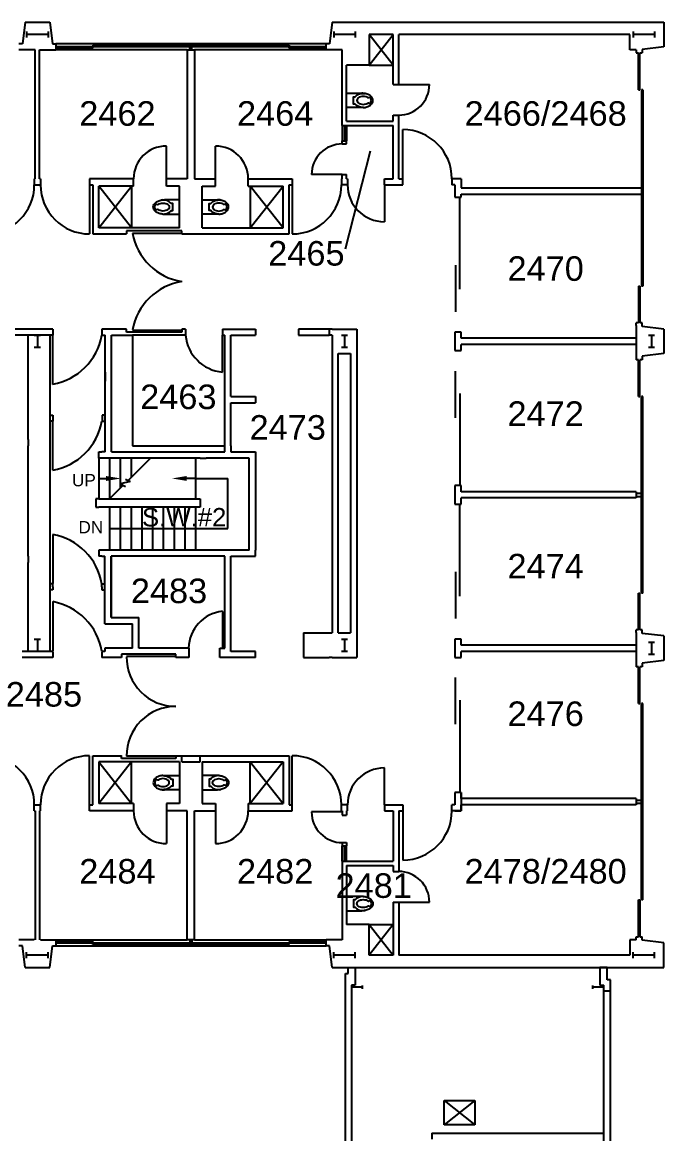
# Model space of a CAD drawing. Header units: inches. Extents: x -3198 to 3293, y 108 to 2903.
# Drawn here: x 2666 to 3293, y 1487 to 2574 of the extents above; entities that cross this region are included whole.
import ezdxf
from ezdxf.enums import TextEntityAlignment as Align

# ---------------------------------------------------------------- set-up
doc = ezdxf.new("R2010")
doc.units = ezdxf.units.IN
doc.header["$LTSCALE"] = 96
doc.header["$MEASUREMENT"] = 0
doc.layers.get('0').update_dxf_attribs({"linetype": 'CONTINUOUS'})
for name, color, linetype in [('A-ANNO-ROOM', 4, 'CONTINUOUS'), ('A-ANNO-TEXT', 4, 'CONTINUOUS'), ('A-COLS', 5, 'CONTINUOUS'), ('A-DOOR', 2, 'CONTINUOUS'), ('A-FLOR-PFIX', 2, 'CONTINUOUS'), ('A-FLOR-STRS', 2, 'CONTINUOUS'), ('A-GLAZ', 2, 'CONTINUOUS'), ('A-GLAZ-SILL', 1, 'CONTINUOUS'), ('A-SHAFT', 1, 'CONTINUOUS'), ('A-WALL-FULL', 6, 'CONTINUOUS')]:
    doc.layers.add(name, color=color, linetype=linetype)
doc.styles.add('ARIAL', font='arial.ttf')

# ---------------------------------------------------------------- blocks, each defined once
blk = doc.blocks.new('AH')
blk.add_lwpolyline([(0, 0, 0.05, 0, 0), (0.15, 0, 0, 0, 0)], format="xyseb")
blk = doc.blocks.new('P2477016')
for p, q in [((-2.504894, -21.068753), (-2.504894, -21.068753)), ((-3.603083, -23.831759), (-3.603083, -23.831759))]:
    blk.add_line(p, q)
for points in [[(-6.93083, -16.399601, -0.022673), (-7, -14.875), (-7, 0), (-3.020761, 0), (0, 0), (3.020761, 0), (7, 0), (7, -14.875)], [(-6.937926, -16.211212, -0.074934), (-6.387938, -12.562014, -0.085426), (-4.920528, -9.670474, -0.066386), (-3.550098, -8.264603), (-3.550098, -6.711212), (3.449902, -6.711212), (3.449902, -8.264603, -0.066386), (4.820333, -9.670474, -0.085426), (6.287743, -12.562014, -0.111314), (6.709134, -17.991061)], [(3.991504, -23.722377, -0.562484), (3.158962, -23.529526), (2.424162, -21.300368, -0.238976), (2.492058, -20.853364, 0.08035), (3.421006, -18.976205, 0.074934), (3.837731, -16.211212, 0.074934), (3.421006, -13.446218, 0.085426), (2.414145, -11.462194, 0.066386), (1.597345, -10.624271, 0.330534), (-1.69754, -10.624271, 0.066386), (-2.51434, -11.462194, 0.085426), (-3.521201, -13.446218, 0.074934), (-3.937926, -16.211212, 0.074934), (-3.521201, -18.976205, 0.08035), (-2.592253, -20.853364, -0.238976), (-2.524357, -21.300368), (-3.250575, -23.503493, -0.549653), (-4.069149, -23.710095)], [(0, -25.75, 0.143932), (2.498761, -25.015482, 0.107177), (4.949747, -22.564786, 0.077997), (6.431696, -19.212481, 0.065232), (7, -14.875)], [(-4.023967, -23.748064, 0.06085), (-2.498761, -25.015482, 0.143932), (0, -25.75)], [(-2.976493, -22.67201, 0.063273), (-1.687041, -23.754089, 0.143932), (0, -24.25)], [(0, -24.25, 0.143932), (1.687041, -23.754089, 0.059203), (2.902316, -22.750942)]]:
    blk.add_lwpolyline(points, format="xyb")
for centre, radius, start, end in [((5.443363, -16.211212), 12.38129, 180, 197.141641), ((2.746106, -17.043143), 9.558648, 197.141641, 216.672481), ((1.035634, -18.316811), 7.426057, 216.672481, 226.574161)]:
    blk.add_arc(centre, radius, start, end)

msp = doc.modelspace()

# ---------------------------------------------------------------- linework, layer by layer
at = {"layer": 'A-ANNO-ROOM'}
msp.add_line((3005.7, 2447.6), (2981.1, 2351.8), dxfattribs=at)
at = {"layer": 'A-ANNO-TEXT'}
for p, q in [((2740.5, 2127.5), (2747.6, 2127.5)), ((2835, 2127.5), (2826.4, 2127.5)), ((2835, 2127.5), (2826.4, 2127.5)), ((2835, 2127.5), (2866.5, 2127.5)), ((2866.5, 2078.5), (2866.5, 2127.5)), ((2751, 2078.5), (2866.5, 2078.5))]:
    msp.add_line(p, q, dxfattribs=at)
at = {"layer": 'A-COLS'}
for p, q in [((2670, 2564.5), (2670, 2558.5)), ((2691, 2564.5), (2691, 2558.5)), ((2970, 2564.5), (2970, 2558.5)), ((2991, 2564.5), (2991, 2558.5)), ((3262.5, 2564.5), (3262.5, 2558.5)), ((3283.5, 2564.5), (3283.5, 2558.5)), ((2691, 2561.5), (2670, 2561.5)), ((2991, 2561.5), (2970, 2561.5)), ((3283.5, 2561.5), (3262.5, 2561.5)), ((2677.5, 2267.5), (2683.5, 2267.5)), ((2680.5, 2267.5), (2680.5, 2255.5)), ((2977.5, 2267.5), (2983.5, 2267.5)), ((2980.5, 2267.5), (2980.5, 2255.5)), ((3277.5, 2267.5), (3283.5, 2267.5)), ((3280.5, 2267.5), (3280.5, 2255.5)), ((2683.5, 2255.5), (2677.5, 2255.5)), ((2983.5, 2255.5), (2977.5, 2255.5)), ((3283.5, 2255.5), (3277.5, 2255.5)), ((2677.5, 1970.5), (2683.5, 1970.5)), ((2677.5, 1970.5), (2683.5, 1970.5)), ((2680.5, 1970.5), (2680.5, 1958.5)), ((2680.5, 1970.5), (2680.5, 1958.5)), ((2977.5, 1970.5), (2983.5, 1970.5)), ((2977.5, 1970.5), (2983.5, 1970.5)), ((2980.5, 1970.5), (2980.5, 1958.5)), ((2980.5, 1970.5), (2980.5, 1958.5)), ((3277.5, 1967.5), (3283.5, 1967.5)), ((3277.5, 1967.5), (3283.5, 1967.5)), ((3280.5, 1967.5), (3280.5, 1955.5)), ((3280.5, 1967.5), (3280.5, 1955.5)), ((2683.5, 1958.5), (2677.5, 1958.5)), ((2683.5, 1958.5), (2677.5, 1958.5)), ((2983.5, 1958.5), (2977.5, 1958.5)), ((2983.5, 1958.5), (2977.5, 1958.5)), ((3283.5, 1955.5), (3277.5, 1955.5)), ((3283.5, 1955.5), (3277.5, 1955.5)), ((2670, 1658.5), (2670, 1664.5)), ((2691, 1658.5), (2691, 1664.5)), ((2970, 1658.5), (2970, 1664.5)), ((2991, 1658.5), (2991, 1664.5)), ((3262.5, 1658.5), (3262.5, 1664.5)), ((3283.5, 1658.5), (3283.5, 1664.5)), ((2691, 1661.5), (2670, 1661.5)), ((2991, 1661.5), (2970, 1661.5)), ((3283.5, 1661.5), (3262.5, 1661.5)), ((2987.7, 1628.7), (2987.7, 1631.7)), ((2998.2, 1630.2), (2987.7, 1630.2)), ((2998.2, 1628.7), (2998.2, 1631.7)), ((3223.3, 1628.7), (3223.3, 1631.7)), ((3233.8, 1630.2), (3223.3, 1630.2)), ((3233.8, 1628.7), (3233.8, 1631.7))]:
    msp.add_line(p, q, dxfattribs=at)
at = {"layer": 'A-DOOR'}
for p, q in [((3033.5, 2512.7), (3063.5, 2512.7)), ((3037.5, 2420.5), (3037.5, 2468.5)), ((2806.5, 2420.5), (2806.5, 2452.5)), ((2854.5, 2420.5), (2854.5, 2452.5)), ((2978.4, 2424.5), (2948.4, 2424.5)), ((2731.5, 2414.5), (2731.5, 2366.5)), ((2929.5, 2414.5), (2929.5, 2366.5)), ((3019.5, 2414.5), (3019.5, 2378.5)), ((3093.2, 2312.5), (3093.2, 2402.5)), ((2773.5, 2367.4), (2821.5, 2367.4)), ((3088.9, 2336.1), (3088.9, 2290.4)), ((2773.5, 2272.6), (2821.5, 2272.6)), ((2695.5, 2219.5), (2695.5, 2267.5)), ((2861.2, 2231.5), (2861.2, 2267.5)), ((3089.1, 2186.8), (3089.1, 2232.5)), ((3093.4, 2210.4), (3093.4, 2120.4)), ((2695.5, 2135.5), (2695.5, 2183.5)), ((2790.9, 2147.5), (2769.1, 2125.6)), ((2764.3, 2120.8), (2750.9, 2107.5)), ((2771.3, 2124.5), (2761.7, 2122.1)), ((2761.7, 2122.1), (2766.5, 2119.7)), ((2766.5, 2126.9), (2771.3, 2124.5)), ((3093.4, 2012.6), (3093.4, 2102.6)), ((2695.5, 2072.8), (2695.5, 2024.8)), ((3089.1, 2036.2), (3089.1, 1990.5)), ((2695.5, 2007.1), (2695.5, 1959.1)), ((2861.3, 1997.6), (2861.3, 1961.6)), ((2815.7, 1953.3), (2767.6, 1953.3)), ((3089.1, 1887.2), (3089.1, 1932.9)), ((3093.4, 1910.7), (3093.4, 1820.7)), ((2731.5, 1808.5), (2731.5, 1856.5)), ((2815.7, 1856), (2767.6, 1856)), ((2929.5, 1808.5), (2929.5, 1856.5)), ((3019.5, 1808.5), (3019.5, 1844.5)), ((2806.5, 1802.5), (2806.5, 1770.5)), ((2854.5, 1802.5), (2854.5, 1770.5)), ((2978.4, 1801.5), (2948.4, 1801.5)), ((3037.5, 1802.5), (3037.5, 1754.5)), ((3033.5, 1713.3), (3063.5, 1713.3))]:
    msp.add_line(p, q, dxfattribs=at)
for centre, radius, start, end in [((3033.5, 2512.7), 30, 270, 0), ((3037.5, 2420.5), 48, 0, 90), ((2806.5, 2420.5), 32, 90, 180), ((2854.5, 2420.5), 32, 0, 90), ((2978.4, 2424.5), 30, 90, 180), ((2629.5, 2414.5), 48, 270, 0), ((2731.5, 2414.5), 48, 180, 270), ((2929.5, 2414.5), 48, 270, 0), ((3019.5, 2414.5), 36, 180, 270), ((2830.7, 2377.3), 58, 189.8656, 260.8951), ((2830.7, 2262.7), 58, 99.1049, 170.1344), ((2685, 2278), 59.4, 280.1755, 349.8245), ((2865, 2271.2), 39.9, 185.3547, 264.6453), ((2685, 2194), 59.4, 280.1755, 349.8245), ((2685, 2014.3), 59.4, 9.6319, 79.8245), ((2685, 1948.6), 59.4, 9.6319, 79.8245), ((2865.4, 1960.7), 37.2, 96.4446, 178.5345), ((2815.7, 1952.6), 48, 179.2378, 270), ((2815.7, 1856.7), 48, 90, 180.7622), ((2629.5, 1808.5), 48, 0, 90), ((2731.5, 1808.5), 48, 90, 180), ((2929.5, 1808.5), 48, 0, 90), ((3019.5, 1808.5), 36, 90, 180), ((2806.5, 1802.5), 32, 180, 270), ((2854.5, 1802.5), 32, 270, 0), ((2978.4, 1801.5), 30, 180, 270), ((3037.5, 1802.5), 48, 270, 0), ((3033.5, 1713.3), 30, 0, 90)]:
    msp.add_arc(centre, radius, start, end, dxfattribs=at)
at = {"layer": 'A-FLOR-PFIX'}
for p, q in [((3028.2, 2531.5), (3004.5, 2561.5)), ((3004.5, 2531.5), (3028.2, 2561.5)), ((3004.5, 2531.5), (3028.2, 2531.5)), ((2772.5, 2372.5), (2740.5, 2413.2)), ((2740.5, 2372.5), (2772.5, 2413.2)), ((2772.5, 2413.2), (2772.5, 2372.5)), ((2888.5, 2372.5), (2920.5, 2413.2)), ((2920.5, 2372.5), (2888.5, 2413.2)), ((2888.5, 2413.2), (2888.5, 2372.5)), ((2740.5, 1850.5), (2772.5, 1809.7)), ((2772.5, 1850.5), (2740.5, 1809.7)), ((2772.5, 1809.7), (2772.5, 1850.5)), ((2888.5, 1809.7), (2888.5, 1850.5)), ((2888.5, 1850.5), (2920.5, 1809.7)), ((2920.5, 1850.5), (2888.5, 1809.7)), ((3004.5, 1691.5), (3028.2, 1691.5)), ((3028.2, 1691.5), (3004.5, 1661.5)), ((3004.5, 1691.5), (3028.2, 1661.5))]:
    msp.add_line(p, q, dxfattribs=at)
at = {"layer": 'A-FLOR-STRS'}
for p, q in [((2740.5, 2147.5), (2740.5, 2107.5)), ((2751, 2147.5), (2751, 2107.5)), ((2761.5, 2147.5), (2761.5, 2118.1)), ((2772, 2147.5), (2772, 2128.6)), ((2835, 2147.5), (2835, 2107.5)), ((2751, 2099.5), (2751, 2057.5)), ((2761.5, 2099.5), (2761.5, 2057.5)), ((2772, 2099.5), (2772, 2057.5)), ((2782.5, 2099.5), (2782.5, 2057.5)), ((2793, 2099.5), (2793, 2057.5)), ((2803.5, 2099.5), (2803.5, 2057.5)), ((2814, 2099.5), (2814, 2057.5)), ((2824.5, 2099.5), (2824.5, 2057.5)), ((2835, 2099.5), (2835, 2057.5))]:
    msp.add_line(p, q, dxfattribs=at)
at = {"layer": 'A-GLAZ'}
for p, q in [((2734.5, 2549.5), (2698.5, 2549.5)), ((2734.5, 2548), (2698.5, 2548)), ((2830.5, 2551), (2734.5, 2551)), ((2734.5, 2551), (2734.5, 2549.5)), ((2830.5, 2549.5), (2734.5, 2549.5)), ((2734.5, 2548), (2734.5, 2549.5)), ((2829.5, 2546.5), (2829.5, 2551)), ((2926.5, 2551), (2830.5, 2551)), ((2926.5, 2549.5), (2830.5, 2549.5)), ((2831.5, 2546.5), (2831.5, 2551)), ((2926.5, 2551), (2926.5, 2549.5)), ((2962.5, 2549.5), (2926.5, 2549.5)), ((2926.5, 2548), (2926.5, 2549.5)), ((2926.5, 2548), (2962.5, 2548)), ((2980.5, 2472.5), (2980.5, 2457.5)), ((2980.5, 1753.5), (2980.5, 1768.5)), ((2734.5, 1675), (2698.5, 1675)), ((2698.5, 1673.5), (2734.5, 1673.5)), ((2734.5, 1675), (2734.5, 1673.5)), ((2734.5, 1672), (2734.5, 1673.5)), ((2734.5, 1673.5), (2830.5, 1673.5)), ((2829.5, 1676.5), (2829.5, 1672)), ((2830.5, 1673.5), (2926.5, 1673.5)), ((2831.5, 1676.5), (2831.5, 1672)), ((2926.5, 1675), (2926.5, 1673.5)), ((2926.5, 1675), (2962.5, 1675)), ((2926.5, 1672), (2926.5, 1673.5)), ((2926.5, 1673.5), (2962.5, 1673.5)), ((2734.5, 1672), (2830.5, 1672)), ((2830.5, 1672), (2926.5, 1672))]:
    msp.add_line(p, q, dxfattribs=at)
at = {"layer": 'A-GLAZ-SILL'}
for p, q in [((2962.5, 2552.5), (2698.5, 2552.5)), ((2826.9, 2546.5), (2698.5, 2546.5)), ((2962.5, 2546.5), (2834.1, 2546.5)), ((2978.4, 2472.5), (2978.4, 2457.5)), ((2982.6, 2472.5), (2982.6, 2457.5)), ((2978.4, 1753.5), (2978.4, 1768.5)), ((2982.6, 1753.5), (2982.6, 1768.5)), ((2698.5, 1676.5), (2826.9, 1676.5)), ((2834.1, 1676.5), (2962.5, 1676.5)), ((2698.5, 1670.5), (2962.5, 1670.5))]:
    msp.add_line(p, q, dxfattribs=at)
at = {"layer": 'A-SHAFT'}
for p, q in [((3077.8, 1495.5), (3077.8, 1519.5)), ((3077.8, 1519.5), (3107.8, 1519.5)), ((3077.8, 1519.5), (3107.8, 1495.5)), ((3107.8, 1519.5), (3077.8, 1495.5)), ((3107.8, 1519.5), (3107.8, 1495.5)), ((3107.8, 1495.5), (3077.8, 1495.5))]:
    msp.add_line(p, q, dxfattribs=at)
at = {"layer": 'A-WALL-FULL'}
for p, q in [((2668.5, 2573.5), (2665.9, 2552.5)), ((2668.5, 2573.5), (2692.5, 2573.5)), ((2692.5, 2573.5), (2695.1, 2552.5)), ((2968.5, 2573.5), (2965.9, 2552.5)), ((2968.5, 2573.5), (3292.5, 2573.5)), ((3292.5, 2573.5), (3292.5, 2549.5)), ((3004.5, 2561.5), (3004.5, 2531.5)), ((3028.2, 2561.5), (3004.5, 2561.5)), ((3028.2, 2512.7), (3028.2, 2561.5)), ((3259.5, 2561.5), (3033.5, 2561.5)), ((3033.5, 2512.7), (3033.5, 2561.5)), ((3259.5, 2546.5), (3259.5, 2561.5)), ((2665.9, 2552.5), (2662.5, 2552.5)), ((2678.4, 2546.5), (2662.5, 2546.5)), ((2678.4, 2420.5), (2678.4, 2546.5)), ((2682.6, 2420.5), (2682.6, 2546.5)), ((2682.6, 2546.5), (2698.5, 2546.5)), ((2695.1, 2552.5), (2698.5, 2552.5)), ((2695.9, 2546.5), (2698.5, 2546.5)), ((2698.5, 2552.5), (2698.5, 2546.5)), ((2826.9, 2546.5), (2834.1, 2546.5)), ((2826.9, 2546.5), (2826.9, 2420.5)), ((2834.1, 2546.5), (2834.1, 2420.5)), ((2965.9, 2552.5), (2962.5, 2552.5)), ((2962.5, 2546.5), (2962.5, 2552.5)), ((2978.4, 2546.5), (2962.5, 2546.5)), ((2978.4, 2472.5), (2978.4, 2546.5)), ((3265.5, 2546.5), (3259.5, 2546.5)), ((3265.5, 2546.5), (3265.5, 2543.5)), ((3265.5, 2543.5), (3267.8, 2543.5)), ((3267.8, 2507.5), (3267.8, 2543.5)), ((3269.2, 2507.5), (3269.2, 2543.5)), ((3269.2, 2543.5), (3271.5, 2543.5)), ((3292.5, 2549.5), (3271.5, 2546.9)), ((3271.5, 2546.9), (3271.5, 2543.5)), ((3004.5, 2531.5), (2982.6, 2531.5)), ((2982.6, 2476.7), (2982.6, 2531.5)), ((3028.2, 2512.7), (3033.5, 2512.7)), ((3267.8, 2507.5), (3269.2, 2507.5)), ((3270.8, 2507.5), (3270.8, 2411.5)), ((3272.2, 2507.5), (3270.8, 2507.5)), ((3272.2, 2507.5), (3272.2, 2411.5)), ((3028.2, 2476.7), (3028.2, 2482.7)), ((3028.2, 2482.7), (3033.5, 2482.7)), ((3033.5, 2420.5), (3033.5, 2482.7)), ((2978.4, 2472.5), (2982.6, 2472.5)), ((2982.6, 2476.7), (3028.2, 2476.7)), ((2982.6, 2472.5), (3028.2, 2472.5)), ((3028.2, 2420.5), (3028.2, 2472.5)), ((2978.4, 2454.5), (2978.4, 2457.5)), ((2978.4, 2457.5), (2982.6, 2457.5)), ((2982.6, 2454.5), (2982.6, 2457.5)), ((2978.4, 2454.5), (2982.6, 2454.5)), ((2978.4, 2420.5), (2978.4, 2424.5)), ((2978.4, 2424.5), (2982.6, 2424.5)), ((2982.6, 2420.5), (2982.6, 2424.5)), ((2677.5, 2420.5), (2677.5, 2414.5)), ((2678.4, 2420.5), (2677.5, 2420.5)), ((2677.5, 2414.5), (2683.5, 2414.5)), ((2683.5, 2420.5), (2682.6, 2420.5)), ((2683.5, 2420.5), (2683.5, 2414.5)), ((2731.5, 2420.5), (2731.5, 2414.5)), ((2774.5, 2420.5), (2731.5, 2420.5)), ((2731.5, 2414.5), (2734.5, 2414.5)), ((2734.5, 2414.5), (2734.5, 2366.5)), ((2774.5, 2413.2), (2740.5, 2413.2)), ((2740.5, 2372.5), (2740.5, 2413.2)), ((2774.5, 2413.2), (2774.5, 2420.5)), ((2826.9, 2420.5), (2806.5, 2420.5)), ((2806.5, 2413.2), (2806.5, 2420.5)), ((2819.4, 2413.2), (2806.5, 2413.2)), ((2819.4, 2372.5), (2819.4, 2413.2)), ((2834.1, 2420.5), (2854.5, 2420.5)), ((2841.6, 2372.5), (2841.6, 2413.2)), ((2841.6, 2413.2), (2854.5, 2413.2)), ((2854.5, 2413.2), (2854.5, 2420.5)), ((2886.5, 2420.5), (2929.5, 2420.5)), ((2886.5, 2413.2), (2886.5, 2420.5)), ((2886.5, 2413.2), (2920.5, 2413.2)), ((2920.5, 2372.5), (2920.5, 2413.2)), ((2926.5, 2366.5), (2926.5, 2414.5)), ((2926.5, 2414.5), (2929.5, 2414.5)), ((2929.5, 2420.5), (2929.5, 2414.5)), ((2977.5, 2420.5), (2977.5, 2414.5)), ((2977.5, 2420.5), (2978.4, 2420.5)), ((2983.5, 2414.5), (2977.5, 2414.5)), ((2982.6, 2420.5), (2983.5, 2420.5)), ((2983.5, 2420.5), (2983.5, 2414.5)), ((3019.5, 2420.5), (3028.2, 2420.5)), ((3019.5, 2414.5), (3019.5, 2420.5)), ((3019.5, 2414.5), (3037.5, 2414.5)), ((3033.5, 2420.5), (3037.5, 2420.5)), ((3037.5, 2414.5), (3037.5, 2420.5)), ((3088.5, 2420.5), (3085.5, 2420.5)), ((3085.5, 2420.5), (3085.5, 2414.5)), ((3088.5, 2414.5), (3085.5, 2414.5)), ((3094.5, 2420.5), (3088.5, 2420.5)), ((3088.5, 2414.5), (3088.5, 2402.5)), ((3094.5, 2420.5), (3094.5, 2411.5)), ((3088.5, 2402.5), (3094.5, 2402.5)), ((3094.5, 2411.5), (3270.8, 2411.5)), ((3094.5, 2402.5), (3094.5, 2405.5)), ((3094.5, 2405.5), (3270.8, 2405.5)), ((3270.8, 2411.5), (3270.8, 2315.5)), ((3272.2, 2411.5), (3272.2, 2315.5)), ((2819.4, 2372.5), (2740.5, 2372.5)), ((2767.5, 2369.5), (2767.5, 2366.5)), ((2821.5, 2369.5), (2767.5, 2369.5)), ((2821.5, 2366.5), (2821.5, 2369.5)), ((2841.6, 2372.5), (2920.5, 2372.5)), ((2734.5, 2366.5), (2767.5, 2366.5)), ((2821.5, 2366.5), (2926.5, 2366.5)), ((3267.8, 2315.5), (3267.8, 2279.5)), ((3267.8, 2315.5), (3269.2, 2315.5)), ((3269.2, 2315.5), (3269.2, 2279.5)), ((3272.2, 2315.5), (3270.8, 2315.5)), ((2695.5, 2273.5), (2587.5, 2273.5)), ((2695.5, 2273.5), (2695.5, 2267.5)), ((2743.5, 2273.5), (2743.5, 2267.5)), ((2767.5, 2273.5), (2743.5, 2273.5)), ((2767.5, 2270.5), (2767.5, 2273.5)), ((2821.5, 2273.5), (2821.5, 2270.5)), ((2825.2, 2273.5), (2821.5, 2273.5)), ((2825.2, 2273.5), (2825.2, 2267.5)), ((2861.2, 2273.5), (2893.5, 2273.5)), ((2861.2, 2273.5), (2861.2, 2267.5)), ((2893.5, 2273.5), (2893.5, 2267.5)), ((2965.5, 2273.5), (2935.5, 2273.5)), ((2935.5, 2273.5), (2935.5, 2267.5)), ((2968.5, 2273.5), (2965.5, 2273.5)), ((2965.5, 2273.5), (2965.5, 2267.5)), ((2968.5, 2273.5), (2992.5, 2273.5)), ((2992.5, 2273.5), (2992.5, 1952.5)), ((3265.5, 2276.9), (3265.5, 2279.5)), ((3267.8, 2279.5), (3265.5, 2279.5)), ((3265.5, 2276.9), (3265.5, 2246.1)), ((3271.5, 2279.5), (3269.2, 2279.5)), ((3271.5, 2276.1), (3271.5, 2279.5)), ((3292.5, 2273.5), (3271.5, 2276.1)), ((3292.5, 2273.5), (3292.5, 2249.5)), ((2695.5, 2267.5), (2587.5, 2267.5)), ((2671.5, 2165.5), (2671.5, 2267.5)), ((2692.5, 2267.5), (2674.5, 2267.5)), ((2695.5, 2267.5), (2692.5, 2267.5)), ((2692.5, 2267.5), (2692.5, 1958.5)), ((2743.5, 2267.5), (2746.8, 2267.5)), ((2746.8, 2189.5), (2746.8, 2267.5)), ((2752.8, 2267.5), (2773.5, 2267.5)), ((2752.8, 2189.5), (2752.8, 2267.5)), ((2821.5, 2270.5), (2767.5, 2270.5)), ((2825.2, 2267.5), (2773.5, 2267.5)), ((2773.5, 2267.5), (2773.5, 2159.5)), ((2861.2, 2267.5), (2863.5, 2267.5)), ((2863.5, 2153.5), (2863.5, 2267.5)), ((2869.5, 2267.5), (2893.5, 2267.5)), ((2869.5, 2207.5), (2869.5, 2267.5)), ((2935.5, 2267.5), (2965.5, 2267.5)), ((2968.5, 2267.5), (2965.5, 2267.5)), ((2968.5, 2267.5), (2968.5, 1976.5)), ((3094.5, 2270.5), (3088.5, 2270.5)), ((3088.5, 2270.5), (3088.5, 2252.5)), ((3094.5, 2264.5), (3094.5, 2270.5)), ((3265.5, 2264.5), (3094.5, 2264.5)), ((2974.5, 1976.5), (2974.5, 2249.5)), ((2974.5, 2249.5), (2986.5, 2249.5)), ((2986.5, 2249.5), (2986.5, 1976.5)), ((3088.5, 2252.5), (3094.5, 2252.5)), ((3265.5, 2258.5), (3094.5, 2258.5)), ((3094.5, 2252.5), (3094.5, 2258.5)), ((3292.5, 2249.5), (3271.5, 2246.9)), ((3265.5, 2246.1), (3265.5, 2243.5)), ((3267.8, 2243.5), (3265.5, 2243.5)), ((3267.8, 2207.5), (3267.8, 2243.5)), ((3271.5, 2243.5), (3269.2, 2243.5)), ((3269.2, 2207.5), (3269.2, 2243.5)), ((3271.5, 2246.9), (3271.5, 2243.5)), ((2746.8, 2231.5), (2746.8, 2222.5)), ((2869.5, 2207.5), (2893.5, 2207.5)), ((2893.5, 2207.5), (2893.5, 2201.5)), ((3267.8, 2207.5), (3269.2, 2207.5)), ((3272.2, 2207.5), (3270.8, 2207.5)), ((3270.8, 2111.5), (3270.8, 2207.5)), ((3272.2, 2111.5), (3272.2, 2207.5)), ((2869.5, 2201.5), (2893.5, 2201.5)), ((2869.5, 2159.5), (2869.5, 2201.5)), ((2692.5, 2189.5), (2695.5, 2189.5)), ((2695.5, 2189.5), (2695.5, 2183.5)), ((2746.8, 2189.5), (2743.8, 2189.5)), ((2743.8, 2189.5), (2743.8, 2183.5)), ((2746.8, 2153.5), (2746.8, 2189.5)), ((2752.8, 2153.5), (2752.8, 2189.5)), ((2695.5, 2183.5), (2692.5, 2183.5)), ((2743.8, 2183.5), (2746.8, 2183.5)), ((2671.5, 2165.5), (2671.5, 2159.5)), ((2671.5, 2051.5), (2671.5, 2159.5)), ((2740.5, 2147.5), (2740.5, 2153.5)), ((2740.5, 2153.5), (2743.5, 2153.5)), ((2746.8, 2153.5), (2743.5, 2153.5)), ((2752.8, 2153.5), (2770.5, 2153.5)), ((2770.5, 2153.5), (2773.5, 2153.5)), ((2773.5, 2159.5), (2863.5, 2159.5)), ((2773.5, 2153.5), (2779.5, 2153.5)), ((2779.5, 2153.5), (2863.5, 2153.5)), ((2869.5, 2159.5), (2869.5, 2153.5)), ((2869.5, 2153.5), (2893.5, 2153.5)), ((2893.5, 2153.5), (2893.5, 2057.5)), ((2839.5, 2147.5), (2740.5, 2147.5)), ((2839.5, 2147.5), (2845.5, 2147.5)), ((2887.5, 2147.5), (2845.5, 2147.5)), ((2887.5, 2057.5), (2887.5, 2147.5)), ((3088.5, 2120.5), (3088.5, 2102.5)), ((3094.5, 2120.5), (3088.5, 2120.5)), ((3094.5, 2114.5), (3094.5, 2120.5)), ((3265.5, 2114.5), (3094.5, 2114.5)), ((3265.5, 2108.5), (3094.5, 2108.5)), ((3094.5, 2102.5), (3094.5, 2108.5)), ((3265.5, 2114.5), (3265.5, 2108.5)), ((3265.5, 2113), (3270.8, 2113)), ((3265.5, 2110), (3270.8, 2110)), ((3270.8, 2015.5), (3270.8, 2111.5)), ((3272.2, 2015.5), (3272.2, 2111.5)), ((2740.5, 2107.5), (2737.5, 2107.5)), ((2737.5, 2107.5), (2737.5, 2099.5)), ((2737.5, 2099.5), (2740.5, 2099.5)), ((2740.5, 2107.5), (2839.5, 2107.5)), ((2839.5, 2099.5), (2740.5, 2099.5)), ((2839.5, 2107.5), (2839.5, 2099.5)), ((3088.5, 2102.5), (3094.5, 2102.5)), ((2887.5, 2057.5), (2740.5, 2057.5)), ((2740.5, 2057.5), (2740.5, 2051.5)), ((2893.5, 2051.5), (2893.5, 2057.5)), ((2671.5, 2051.5), (2671.5, 2045.5)), ((2671.5, 1958.5), (2671.5, 2045.5)), ((2743.5, 2051.5), (2740.5, 2051.5)), ((2743.5, 2051.5), (2746.5, 2051.5)), ((2746.5, 1985.5), (2746.5, 2051.5)), ((2752.5, 1991.5), (2752.5, 2051.5)), ((2752.5, 2051.5), (2752.5, 1991.5)), ((2863.5, 2051.5), (2752.5, 2051.5)), ((2863.5, 1961.5), (2863.5, 2051.5)), ((2869.5, 2051.5), (2893.5, 2051.5)), ((2869.5, 1958.5), (2869.5, 2051.5)), ((2695.5, 2024.5), (2692.5, 2024.5)), ((2695.5, 2021.5), (2695.5, 2024.5)), ((2695.5, 2021.5), (2695.5, 2018.5)), ((2743.5, 2024.5), (2746.5, 2024.5)), ((2743.5, 2021.5), (2743.5, 2024.5)), ((2743.5, 2021.5), (2743.5, 2018.5)), ((2695.5, 2018.5), (2692.5, 2018.5)), ((2743.5, 2018.5), (2746.5, 2018.5)), ((3267.8, 2015.5), (3269.2, 2015.5)), ((3267.8, 1979.5), (3267.8, 2015.5)), ((3269.2, 1979.5), (3269.2, 2015.5)), ((3272.2, 2015.5), (3270.8, 2015.5)), ((2752.5, 1991.5), (2779.5, 1991.5)), ((2779.5, 1961.6), (2779.5, 1991.5)), ((2746.5, 1985.5), (2773.5, 1985.5)), ((2773.5, 1961.6), (2773.5, 1985.5)), ((3267.8, 1979.5), (3265.5, 1979.5)), ((3265.5, 1976.9), (3265.5, 1979.5)), ((3271.5, 1979.5), (3269.2, 1979.5)), ((3271.5, 1976.1), (3271.5, 1979.5)), ((2940.5, 1976.5), (2968.5, 1976.5)), ((2940.5, 1976.5), (2940.5, 1952.5)), ((2974.5, 1976.5), (2986.5, 1976.5)), ((3094.5, 1970.5), (3088.5, 1970.5)), ((3088.5, 1970.5), (3088.5, 1952.5)), ((3094.5, 1964.5), (3094.5, 1970.5)), ((3265.5, 1976.9), (3265.5, 1946.1)), ((3292.5, 1973.5), (3271.5, 1976.1)), ((3292.5, 1973.5), (3292.5, 1949.5)), ((2695.5, 1958.5), (2665.5, 1958.5)), ((2695.5, 1958.5), (2695.5, 1952.5)), ((2746.5, 1958.5), (2743.5, 1958.5)), ((2743.5, 1958.5), (2743.5, 1952.5)), ((2746.5, 1961.6), (2746.5, 1958.5)), ((2773.5, 1961.6), (2746.5, 1961.6)), ((2828.3, 1961.6), (2779.5, 1961.6)), ((2828.3, 1961.6), (2828.3, 1952.6)), ((2858.7, 1952.5), (2858.7, 1961.5)), ((2858.7, 1961.5), (2863.5, 1961.5)), ((2893.5, 1958.5), (2869.5, 1958.5)), ((2893.5, 1952.5), (2893.5, 1958.5)), ((3265.5, 1964.5), (3094.5, 1964.5)), ((3265.5, 1958.5), (3094.5, 1958.5)), ((3094.5, 1952.5), (3094.5, 1958.5)), ((2695.5, 1952.5), (2665.5, 1952.5)), ((2762.8, 1952.5), (2743.5, 1952.5)), ((2815.7, 1955.6), (2762.8, 1955.6)), ((2762.8, 1955.6), (2762.8, 1952.5)), ((2815.7, 1952.6), (2815.7, 1955.6)), ((2828.3, 1952.6), (2815.7, 1952.6)), ((2863.5, 1952.5), (2858.7, 1952.5)), ((2869.5, 1952.5), (2863.5, 1952.5)), ((2893.5, 1952.5), (2869.5, 1952.5)), ((2940.5, 1952.5), (2965.5, 1952.5)), ((2968.5, 1952.5), (2965.5, 1952.5)), ((2968.5, 1952.5), (2992.5, 1952.5)), ((3088.5, 1952.5), (3094.5, 1952.5)), ((3265.5, 1946.1), (3265.5, 1943.5)), ((3292.5, 1949.5), (3271.5, 1946.9)), ((3292.5, 1949.5), (3271.5, 1946.9)), ((3271.5, 1946.9), (3271.5, 1943.5)), ((3267.8, 1943.5), (3265.5, 1943.5)), ((3267.8, 1907.5), (3267.8, 1943.5)), ((3271.5, 1943.5), (3269.2, 1943.5)), ((3269.2, 1907.5), (3269.2, 1943.5)), ((3267.8, 1907.5), (3269.2, 1907.5)), ((3272.2, 1907.5), (3270.8, 1907.5)), ((3270.8, 1811.5), (3270.8, 1907.5)), ((3272.2, 1811.5), (3272.2, 1907.5)), ((2734.5, 1856.5), (2762.8, 1856.5)), ((2734.5, 1808.5), (2734.5, 1856.5)), ((2819.4, 1850.5), (2740.5, 1850.5)), ((2740.5, 1850.5), (2740.5, 1809.7)), ((2762.8, 1853.7), (2762.8, 1856.8)), ((2815.7, 1853.7), (2762.8, 1853.7)), ((2815.7, 1856.7), (2815.7, 1853.7)), ((2815.7, 1856.5), (2926.5, 1856.5)), ((2819.4, 1850.5), (2819.4, 1809.7)), ((2821.5, 1850.5), (2821.5, 1856.5)), ((2821.5, 1850.5), (2839.5, 1850.5)), ((2839.5, 1850.5), (2839.5, 1856.5)), ((2841.6, 1850.5), (2920.5, 1850.5)), ((2841.6, 1850.5), (2841.6, 1809.7)), ((2920.5, 1850.5), (2920.5, 1809.7)), ((2926.5, 1856.5), (2926.5, 1808.5)), ((3094.5, 1820.5), (3088.5, 1820.5)), ((3094.5, 1820.5), (3088.5, 1820.5)), ((3088.5, 1820.5), (3088.5, 1808.5)), ((3094.5, 1820.5), (3094.5, 1802.5)), ((3094.5, 1814.5), (3094.5, 1820.5)), ((2677.5, 1808.5), (2683.5, 1808.5)), ((2677.5, 1802.5), (2677.5, 1808.5)), ((2683.5, 1802.5), (2683.5, 1808.5)), ((2731.5, 1802.5), (2731.5, 1808.5)), ((2731.5, 1808.5), (2734.5, 1808.5)), ((2774.5, 1809.7), (2740.5, 1809.7)), ((2774.5, 1809.7), (2774.5, 1802.5)), ((2806.5, 1809.7), (2806.5, 1802.5)), ((2819.4, 1809.7), (2806.5, 1809.7)), ((2841.6, 1809.7), (2854.5, 1809.7)), ((2854.5, 1809.7), (2854.5, 1802.5)), ((2886.5, 1809.7), (2920.5, 1809.7)), ((2886.5, 1809.7), (2886.5, 1802.5)), ((2926.5, 1808.5), (2929.5, 1808.5)), ((2929.5, 1802.5), (2929.5, 1808.5)), ((2983.5, 1808.5), (2977.5, 1808.5)), ((2977.5, 1802.5), (2977.5, 1808.5)), ((2983.5, 1802.5), (2983.5, 1808.5)), ((3019.5, 1808.5), (3019.5, 1802.5)), ((3019.5, 1808.5), (3037.5, 1808.5)), ((3037.5, 1808.5), (3037.5, 1802.5)), ((3085.5, 1802.5), (3085.5, 1808.5)), ((3088.5, 1808.5), (3085.5, 1808.5)), ((3265.5, 1814.5), (3094.5, 1814.5)), ((3265.5, 1808.5), (3094.5, 1808.5)), ((3094.5, 1802.5), (3094.5, 1808.5)), ((3265.5, 1814.5), (3265.5, 1813)), ((3265.5, 1813), (3270.8, 1813)), ((3265.5, 1813), (3265.5, 1810)), ((3265.5, 1810), (3265.5, 1808.5)), ((3265.5, 1810), (3270.8, 1810)), ((3270.8, 1715.5), (3270.8, 1811.5)), ((3272.2, 1715.5), (3272.2, 1811.5)), ((2677.5, 1802.5), (2678.4, 1802.5)), ((2678.4, 1802.5), (2678.4, 1676.5)), ((2682.6, 1802.5), (2682.6, 1676.5)), ((2682.6, 1802.5), (2683.5, 1802.5)), ((2774.5, 1802.5), (2731.5, 1802.5)), ((2826.9, 1802.5), (2806.5, 1802.5)), ((2826.9, 1676.5), (2826.9, 1802.5)), ((2834.1, 1802.5), (2854.5, 1802.5)), ((2834.1, 1676.5), (2834.1, 1802.5)), ((2886.5, 1802.5), (2929.5, 1802.5)), ((2977.5, 1802.5), (2978.4, 1802.5)), ((2978.4, 1802.5), (2978.4, 1798.5)), ((2978.4, 1798.5), (2982.6, 1798.5)), ((2982.6, 1802.5), (2982.6, 1798.5)), ((2982.6, 1802.5), (2983.5, 1802.5)), ((3019.5, 1802.5), (3028.2, 1802.5)), ((3028.2, 1802.5), (3028.2, 1753.5)), ((3033.5, 1802.5), (3037.5, 1802.5)), ((3033.5, 1802.5), (3033.5, 1743.3)), ((3088.5, 1802.5), (3085.5, 1802.5)), ((3094.5, 1802.5), (3088.5, 1802.5)), ((3088.5, 1802.5), (3094.5, 1802.5)), ((2978.4, 1771.5), (2982.6, 1771.5)), ((2978.4, 1771.5), (2978.4, 1768.5)), ((2982.6, 1771.5), (2982.6, 1768.5)), ((2978.4, 1768.5), (2982.6, 1768.5)), ((2978.4, 1753.5), (2982.6, 1753.5)), ((2978.4, 1753.5), (2978.4, 1676.5)), ((2982.6, 1753.5), (3028.2, 1753.5)), ((2982.6, 1749.2), (3028.2, 1749.2)), ((2982.6, 1749.2), (2982.6, 1691.5)), ((3028.2, 1749.2), (3028.2, 1743.3)), ((3028.2, 1743.3), (3033.5, 1743.3)), ((3028.2, 1713.3), (3033.5, 1713.3)), ((3028.2, 1713.3), (3028.2, 1661.5)), ((3033.5, 1713.3), (3033.5, 1661.5)), ((3267.8, 1715.5), (3269.2, 1715.5)), ((3267.8, 1679.5), (3267.8, 1715.5)), ((3269.2, 1715.5), (3269.2, 1679.5)), ((3272.2, 1715.5), (3270.8, 1715.5)), ((3004.5, 1691.5), (2982.6, 1691.5)), ((3004.5, 1661.5), (3004.5, 1691.5)), ((2677.5, 1676.5), (2662.5, 1676.5)), ((2683.5, 1676.5), (2698.5, 1676.5)), ((2698.5, 1676.5), (2698.5, 1670.5)), ((2834.1, 1676.5), (2826.9, 1676.5)), ((2978.4, 1676.5), (2962.5, 1676.5)), ((2962.5, 1670.5), (2962.5, 1676.5)), ((3259.5, 1676.5), (3259.5, 1661.5)), ((3265.5, 1676.5), (3259.5, 1676.5)), ((3265.5, 1676.5), (3265.5, 1679.5)), ((3265.5, 1679.5), (3267.8, 1679.5)), ((3269.2, 1679.5), (3271.5, 1679.5)), ((3271.5, 1676.1), (3271.5, 1679.5)), ((3292.5, 1673.5), (3271.5, 1676.1)), ((3292.5, 1649.5), (3292.5, 1673.5)), ((2665.9, 1670.5), (2662.5, 1670.5)), ((2668.5, 1649.5), (2665.9, 1670.5)), ((2692.5, 1649.5), (2695.1, 1670.5)), ((2695.1, 1670.5), (2698.5, 1670.5)), ((2965.9, 1670.5), (2962.5, 1670.5)), ((2968.5, 1649.5), (2965.9, 1670.5)), ((3028.2, 1661.5), (3004.5, 1661.5)), ((3259.5, 1661.5), (3033.5, 1661.5)), ((2668.5, 1649.5), (2692.5, 1649.5)), ((2968.5, 1649.5), (3292.5, 1649.5)), ((2981.5, 1199.5), (2981.5, 1643.6)), ((2981.5, 1643.6), (2984.3, 1643.6)), ((2984.3, 1643.6), (2984.3, 1649.5)), ((2987.5, 1649.5), (2990.9, 1649.5)), ((2991, 1649.5), (2991, 1632.1)), ((3237.1, 1649.5), (3230.1, 1649.5)), ((3230.1, 1649.5), (3230.1, 1632.2)), ((3237.1, 1637.5), (3237.1, 1649.5)), ((2987.5, 1632.1), (2987.5, 1351.5)), ((2991, 1632.1), (2987.5, 1632.1)), ((3230.1, 1632.2), (3233.8, 1632.2)), ((3233.8, 1363), (3233.8, 1632.2)), ((3240.5, 1637.5), (3237.1, 1637.5)), ((3240.5, 1626.5), (3240.5, 1637.5)), ((3233.8, 1626.6), (3240.5, 1626.6)), ((3240.5, 1361.5), (3240.5, 1626.5)), ((3065.8, 1487.5), (3233.8, 1487.5)), ((3065.8, 1487.5), (3065.8, 1481.5))]:
    msp.add_line(p, q, dxfattribs=at)

# ---------------------------------------------------------------- block references
at = {"layer": 'A-ANNO-TEXT', "xscale": 96, "yscale": 96, "zscale": 96}
msp.add_blockref('AH', (2747.6, 2127.5), dxfattribs=at)
at = {"layer": 'A-ANNO-TEXT', "xscale": 96, "yscale": 96, "zscale": 96, "rotation": 179.9999999999995}
msp.add_blockref('AH', (2826.4, 2127.5), dxfattribs=at)
at = {"layer": 'A-FLOR-PFIX'}
for p, rotation in [((2982.6, 2497.1), 90), ((2841.6, 2392.9), 90), ((2819.4, 1830.1), 270)]:
    msp.add_blockref('P2477016', p, dxfattribs=dict(at, rotation=rotation))
at = {"layer": 'A-FLOR-PFIX', "xscale": -1}
for p, rotation in [((2819.4, 2392.9), 270), ((2841.6, 1830.1), 90), ((2982.6, 1711.9), 90)]:
    msp.add_blockref('P2477016', p, dxfattribs=dict(at, rotation=rotation))

# ---------------------------------------------------------------- texts
at = {"layer": 'A-ANNO-ROOM', "style": 'ARIAL'}
for s, height, p in [('2462', 24, (2758.7, 2472.3)), ('2464', 24, (2912.8, 2472.3)), ('2466/2468', 24, (3177.1, 2472.3)), ('2465', 24, (2943.3, 2335.6)), ('2470', 24, (3177.1, 2320.7)), ('2463', 24, (2818.2, 2195.3)), ('2472', 24, (3177.1, 2178.9)), ('2473', 24, (2925.1, 2165.4)), ('S.W.#2', 18, (2823.9, 2080.6)), ('2474', 24, (3177.1, 2029.8)), ('2483', 24, (2809.1, 2005.6)), ('2485', 24, (2686.9, 1904.5)), ('2476', 24, (3177.1, 1885.5)), ('2484', 24, (2758.7, 1731.5)), ('2482', 24, (2912.8, 1731.5)), ('2478/2480', 24, (3177.1, 1731.5)), ('2481', 24, (3009.1, 1717.5))]:
    msp.add_text(s, height=height, dxfattribs=at).set_placement(p, align=Align.CENTER)
at = {"layer": 'A-ANNO-TEXT', "style": 'ARIAL'}
for s, p in [('UP', (2714.3, 2119.8)), ('DN', (2720.6, 2073.9))]:
    msp.add_text(s, height=12, dxfattribs=at).set_placement(p)

doc.saveas('drawing.dxf')
